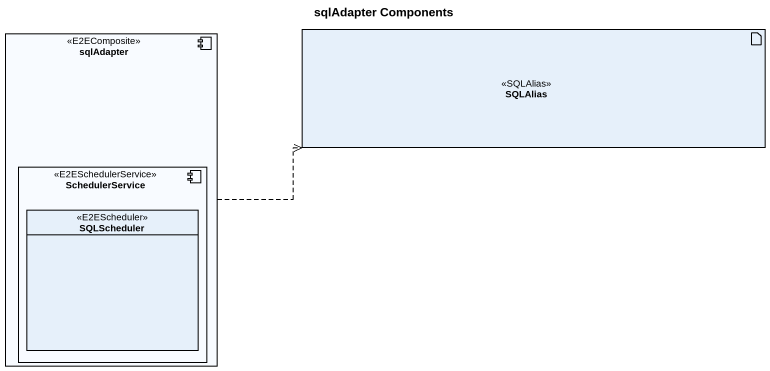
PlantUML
@startuml
title sqlAdapter Components
allowmixing
hide circle
hide empty members
component sqlAdapter <<E2EComposite>> {
  component SchedulerService <<E2ESchedulerService>> {
    class SQLScheduler <<E2EScheduler>>
  }
}
artifact SQLAlias <<SQLAlias>>
sqlAdapter .right.> SQLAlias
@enduml
